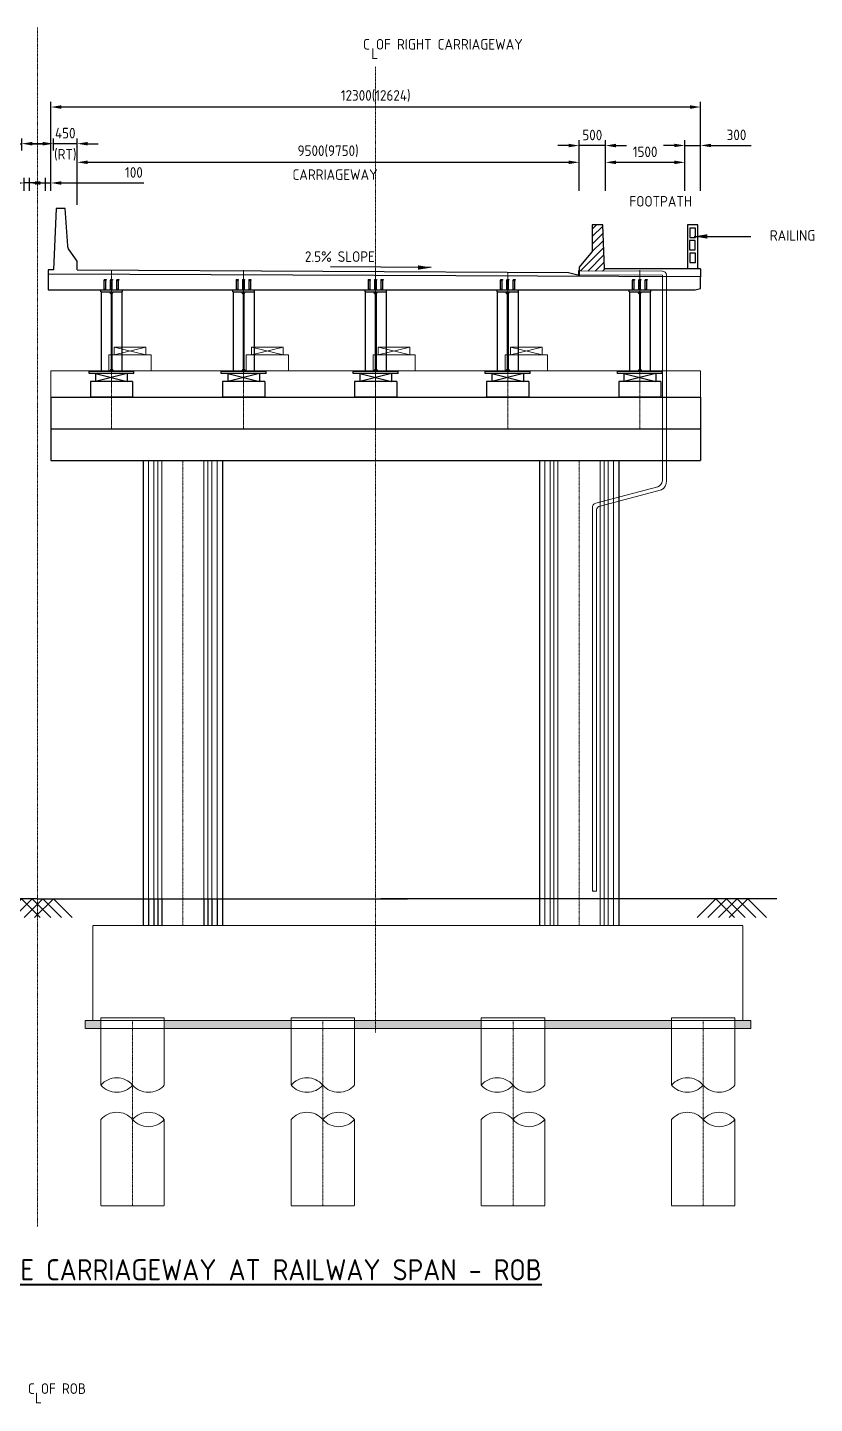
# Model space of a CAD drawing. Header units: millimetres. Extents: x 207528 to 778454, y -364692 to 101323.
# Drawn here: x 529835 to 544729, y -234211 to -208159 of the extents above; entities that cross this region are included whole.
import ezdxf

# ---------------------------------------------------------------- set-up
doc = ezdxf.new("R2010")
doc.units = ezdxf.units.MM
doc.linetypes.add('CENTER', pattern=[2, 1.25, -0.25, 0.25, -0.25])
doc.linetypes.add('HIDDEN', pattern=[0.375, 0.25, -0.125])
for name, color, linetype, lineweight in [('centreline', 1, 'CENTER', 0), ('DWG', 7, 'Continuous', 30), ('Structure', 7, 'Continuous', 30), ('Structure int.', 255, 'Continuous', 0), ('Text large', 7, 'Continuous', 40), ('Text small', 1, 'Continuous', 20)]:
    doc.layers.add(name, color=color, linetype=linetype, lineweight=lineweight)
doc.layers.add('Dimension', color=253, linetype='Continuous')
doc.layers.add('Structure Main', color=3, linetype='Continuous')
doc.styles.add('isocp 100', font='isocp.shx', dxfattribs={"height": 200})
doc.styles.add('ROMANS', font='romans')
doc.dimstyles.new('NH30A_100', dxfattribs={"dimscale": 100, "dimtxt": 2, "dimasz": 2, "dimexe": 1, "dimexo": 1, "dimgap": 1, "dimtad": 1, "dimdec": 0, "dimdsep": 46, "dimtxsty": 'isocp 100', "dimcen": 0.5, "dimclrd": 47, "dimclre": 47, "dimclrt": 1, "dimadec": 0, "dimazin": 0, "dimtfac": 1, "dimtdec": 0, "dimtmove": 0, "dimatfit": 3, "dimfxl": 1, "dimtolj": 1, "dimtzin": 0, "dimarcsym": 0})
doc.dimstyles.new('PS', dxfattribs={"dimscale": 0, "dimtxt": 2, "dimasz": 2, "dimexe": 1, "dimexo": 1, "dimgap": 1, "dimtad": 1, "dimdec": 0, "dimzin": 0, "dimdsep": 46, "dimtxsty": 'ROMANS', "dimcen": 1, "dimdle": 1, "dimclrd": 1, "dimclre": 1, "dimclrt": 7, "dimadec": 0, "dimazin": 0, "dimtfac": 1, "dimtdec": 0, "dimtmove": 2, "dimatfit": 3, "dimfxl": 200, "dimtvp": 250, "dimtolj": 1, "dimtzin": 0, "dimarcsym": 0})

# ---------------------------------------------------------------- blocks, each defined once
blk = doc.blocks.new('stud')
at = {"layer": 'Structure Main'}
h = blk.add_hatch(color=250, dxfattribs=at)
h.dxf.hatch_style = 1
h.paths.add_polyline_path([(321, 341), (317, 334), (355, 334), (352, 341)])
h = blk.add_hatch(color=250, dxfattribs=at)
h.dxf.hatch_style = 1
h.paths.add_polyline_path([(321, 341), (317, 334), (355, 334), (352, 341)])
at = {"layer": 'Structure Main', "color": 250}
for p, q in [((355, 534), (317, 534)), ((317, 534), (317, 522)), ((355, 534), (317, 534)), ((317, 534), (317, 522)), ((355, 522), (317, 522)), ((355, 522), (317, 522)), ((321, 341), (321, 522)), ((321, 341), (321, 522)), ((352, 341), (352, 522)), ((352, 341), (352, 522)), ((355, 534), (355, 522)), ((355, 534), (355, 522)), ((321, 341), (317, 334)), ((321, 341), (317, 334)), ((317, 334), (355, 334)), ((317, 334), (355, 334)), ((321, 341), (352, 341)), ((321, 341), (352, 341)), ((352, 341), (355, 334)), ((352, 341), (355, 334))]:
    blk.add_line(p, q, dxfattribs=at)
blk = doc.blocks.new('*D619')
at = {"layer": 'Defpoints', "color": 0, "transparency": 16777216}
for p in [(542274, -210392), (542274, -211354), (542574, -211354)]:
    blk.add_point(p, dxfattribs=at)
at = {"layer": 'Text small', "color": 47, "lineweight": -2, "transparency": 16777216}
for p, q in [((542074, -210392), (541874, -210392)), ((542274, -211254), (542274, -210292)), ((542274, -210392), (542574, -210392)), ((542574, -211254), (542574, -210292)), ((542774, -210392), (543534, -210392))]:
    blk.add_line(p, q, dxfattribs=at)
at = {"layer": 'Text small', "color": 47, "transparency": 16777216}
for points in [[(542074, -210359), (542074, -210425), (542274, -210392)], [(542774, -210359), (542774, -210425), (542574, -210392)]]:
    blk.add_solid(points, dxfattribs=at)
at = {"layer": 'Text small', "color": 1, "transparency": 16777216, "insert": (543254, -210192), "char_height": 200, "attachment_point": 5, "style": 'isocp 100'}
blk.add_mtext('\\A1;300', dxfattribs=at)
blk = doc.blocks.new('*D529')
at = {"layer": 'Defpoints', "color": 0, "transparency": 16777216}
for p in [(530274, -209664), (530274, -211354), (542574, -211354)]:
    blk.add_point(p, dxfattribs=at)
at = {"layer": 'Text small', "color": 47, "lineweight": -2, "transparency": 16777216}
for p, q in [((530274, -211254), (530274, -209564)), ((542374, -209664), (530474, -209664)), ((542574, -211254), (542574, -209564))]:
    blk.add_line(p, q, dxfattribs=at)
at = {"layer": 'Text small', "color": 47, "transparency": 16777216}
for points in [[(530474, -209631), (530474, -209698), (530274, -209664)], [(542374, -209631), (542374, -209698), (542574, -209664)]]:
    blk.add_solid(points, dxfattribs=at)
at = {"layer": 'Text small', "color": 1, "transparency": 16777216, "insert": (536424, -209454), "char_height": 200, "attachment_point": 5, "style": 'isocp 100'}
blk.add_mtext('\\A1;12300(12624)', dxfattribs=at)
blk = doc.blocks.new('*D531')
at = {"layer": 'Defpoints', "color": 0, "transparency": 16777216}
for p in [(540274, -210711), (530774, -211354, -183662), (540274, -211354, -183662)]:
    blk.add_point(p, dxfattribs=at)
at = {"layer": 'Text small', "color": 47, "lineweight": -2, "transparency": 16777216}
for p, q in [((530774, -211254), (530774, -210611)), ((530974, -210711), (540074, -210711)), ((540274, -211254), (540274, -210611))]:
    blk.add_line(p, q, dxfattribs=at)
at = {"layer": 'Text small', "color": 47, "transparency": 16777216}
for points in [[(530974, -210677), (530974, -210744), (530774, -210711)], [(540074, -210677), (540074, -210744), (540274, -210711)]]:
    blk.add_solid(points, dxfattribs=at)
at = {"layer": 'Text small', "color": 1, "transparency": 16777216, "insert": (535524, -210501), "char_height": 200, "attachment_point": 5, "style": 'isocp 100'}
blk.add_mtext('\\A1;9500(9750)', dxfattribs=at)
blk = doc.blocks.new('*D620')
at = {"layer": 'Defpoints', "color": 0, "transparency": 16777216}
for p in [(540274, -210394), (540274, -211354), (540774, -211354)]:
    blk.add_point(p, dxfattribs=at)
at = {"layer": 'Text small', "color": 47, "lineweight": -2, "transparency": 16777216}
for p, q in [((540074, -210394), (539874, -210394)), ((540274, -211254), (540274, -210294)), ((540774, -210394), (540274, -210394)), ((540774, -211254), (540774, -210294)), ((540974, -210394), (541174, -210394))]:
    blk.add_line(p, q, dxfattribs=at)
at = {"layer": 'Text small', "color": 47, "transparency": 16777216}
for points in [[(540074, -210360), (540074, -210427), (540274, -210394)], [(540974, -210360), (540974, -210427), (540774, -210394)]]:
    blk.add_solid(points, dxfattribs=at)
at = {"layer": 'Text small', "color": 1, "transparency": 16777216, "insert": (540524, -210194), "char_height": 200, "attachment_point": 5, "style": 'isocp 100'}
blk.add_mtext('\\A1;500', dxfattribs=at)
blk = doc.blocks.new('*D532')
at = {"layer": 'Defpoints', "color": 0, "transparency": 16777216}
for p in [(540774, -210712), (540774, -211354, 0), (542274, -211354, 0)]:
    blk.add_point(p, dxfattribs=at)
at = {"layer": 'Text small', "color": 47, "lineweight": -2, "transparency": 16777216}
for p, q in [((540774, -211254), (540774, -210612)), ((542074, -210712), (540974, -210712)), ((542274, -211254), (542274, -210612))]:
    blk.add_line(p, q, dxfattribs=at)
at = {"layer": 'Text small', "color": 47, "transparency": 16777216}
for points in [[(540974, -210678), (540974, -210745), (540774, -210712)], [(542074, -210678), (542074, -210745), (542274, -210712)]]:
    blk.add_solid(points, dxfattribs=at)
at = {"layer": 'Text small', "color": 1, "transparency": 16777216, "insert": (541524, -210512), "char_height": 200, "attachment_point": 5, "style": 'isocp 100'}
blk.add_mtext('\\A1;1500', dxfattribs=at)
blk = doc.blocks.new('*D785')
at = {"layer": 'Defpoints', "color": 0, "transparency": 16777216}
for p in [(529724, -210358), (529724, -210586), (529274, -211616)]:
    blk.add_point(p, dxfattribs=at)
at = {"layer": 'Text small', "color": 47, "lineweight": -2, "transparency": 16777216}
for p, q in [((529074, -210358), (528874, -210358)), ((529274, -211516), (529274, -210258)), ((529274, -210358), (529724, -210358)), ((529724, -210486), (529724, -210258)), ((529924, -210358), (530124, -210358))]:
    blk.add_line(p, q, dxfattribs=at)
at = {"layer": 'Text small', "color": 47, "transparency": 16777216}
for points in [[(529074, -210325), (529074, -210392), (529274, -210358)], [(529924, -210325), (529924, -210392), (529724, -210358)]]:
    blk.add_solid(points, dxfattribs=at)
at = {"layer": 'Text small', "color": 1, "transparency": 16777216, "char_height": 200, "attachment_point": 5, "style": 'isocp 100'}
for s, insert in [('\\A1;450', (529499, -210158)), ('\\A1;(RT)', (529499, -210568))]:
    blk.add_mtext(s, dxfattribs=dict(at, insert=insert))
blk = doc.blocks.new('*D804')
at = {"layer": 'Defpoints', "color": 0, "transparency": 16777216}
for p in [(530324, -210358), (530324, -210586), (530774, -211616)]:
    blk.add_point(p, dxfattribs=at)
at = {"layer": 'Text small', "color": 47, "lineweight": -2, "transparency": 16777216}
for p, q in [((530124, -210358), (529924, -210358)), ((530324, -210486), (530324, -210258)), ((530774, -210358), (530324, -210358)), ((530774, -211516), (530774, -210258)), ((530974, -210358), (531174, -210358))]:
    blk.add_line(p, q, dxfattribs=at)
at = {"layer": 'Text small', "color": 47, "transparency": 16777216}
for points in [[(530124, -210325), (530124, -210392), (530324, -210358)], [(530974, -210325), (530974, -210392), (530774, -210358)]]:
    blk.add_solid(points, dxfattribs=at)
at = {"layer": 'Text small', "color": 1, "transparency": 16777216, "char_height": 200, "attachment_point": 5, "style": 'isocp 100'}
for s, insert in [('\\A1;450', (530549, -210158)), ('\\A1;(RT)', (530549, -210568))]:
    blk.add_mtext(s, dxfattribs=dict(at, insert=insert))
blk = doc.blocks.new('*D805')
at = {"layer": 'Defpoints', "color": 0, "transparency": 16777216}
for p in [(529774, -211102), (529774, -211354), (529874, -211354)]:
    blk.add_point(p, dxfattribs=at)
at = {"layer": 'Text small', "color": 47, "lineweight": -2, "transparency": 16777216}
for p, q in [((529774, -211254), (529774, -211002)), ((529874, -211254), (529874, -211002)), ((529574, -211102), (528424, -211102)), ((529874, -211102), (529774, -211102)), ((530074, -211102), (530274, -211102))]:
    blk.add_line(p, q, dxfattribs=at)
at = {"layer": 'Text small', "color": 47, "transparency": 16777216}
for points in [[(529574, -211069), (529574, -211136), (529774, -211102)], [(530074, -211069), (530074, -211136), (529874, -211102)]]:
    blk.add_solid(points, dxfattribs=at)
at = {"layer": 'Text small', "color": 1, "transparency": 16777216, "insert": (528899, -210902), "char_height": 200, "attachment_point": 5, "style": 'isocp 100'}
blk.add_mtext('\\A1;     100', dxfattribs=at)
blk = doc.blocks.new('*D806')
at = {"layer": 'Defpoints', "color": 0, "transparency": 16777216}
for p in [(530174, -211102), (530174, -211354), (530274, -211354)]:
    blk.add_point(p, dxfattribs=at)
at = {"layer": 'Text small', "color": 47, "lineweight": -2, "transparency": 16777216}
for p, q in [((530174, -211254), (530174, -211002)), ((530274, -211254), (530274, -211002)), ((529974, -211102), (529774, -211102)), ((530174, -211102), (530274, -211102)), ((530474, -211102), (532038, -211102))]:
    blk.add_line(p, q, dxfattribs=at)
at = {"layer": 'Text small', "color": 47, "transparency": 16777216}
for points in [[(529974, -211069), (529974, -211136), (530174, -211102)], [(530474, -211069), (530474, -211136), (530274, -211102)]]:
    blk.add_solid(points, dxfattribs=at)
at = {"layer": 'Text small', "color": 1, "transparency": 16777216, "insert": (531563, -210902), "char_height": 200, "attachment_point": 5, "style": 'isocp 100'}
blk.add_mtext('\\A1;     100', dxfattribs=at)

msp = doc.modelspace()

# ---------------------------------------------------------------- hatches: boundary and pattern name
at = {"layer": 'Dimension', "lineweight": 0, "true_color": 0x000000}
h = msp.add_hatch(dxfattribs=at)
h.set_pattern_fill('AR-CONC', color=18, scale=20)
h.set_pattern_definition([(50, (1015667.13, -290942.33), (143.452037, -12.550427), [15, -165]), (355, (1015667.13, -290942.33), (-27.750267, 150.438427), [12, -132]), (100.451444, (1015679.08, -290943.38), (115.70177, 137.888), [12.74804, -140.228422]), (46.1842, (1015667.13, -290902.33), (213.448266, -33.103856), [22.5, -247.5]), (96.635635, (1015684.91, -290905.1), (186.93239, 194.82372), [19.12207, -210.34275]), (351.184164, (1015667.13, -290902.33), (186.93239, 194.82372), [18, -198]), (21, (1015687.13, -290912.33), (119.38141, -80.523778), [15, -165]), (326, (1015687.13, -290912.33), (48.663066, 145.03001), [12, -132]), (71.451445, (1015697.07, -290919.04), (168.044475, 64.50623), [12.74804, -140.228422]), (37.5, (1015667.126, -290942.33), (2.431971, 66.578771), [0, -130.4, 0, -134, 0, -132.5]), (7.5, (1015667.126, -290942.33), (52.613907, 78.882342), [0, -76.4, 0, -127.4, 0, -50.5]), (327.5, (1015622.526, -290942.33), (106.764487, -4.5109743), [0, -50, 0, -156, 0, -207]), (317.5, (1015602.53, -290942.33), (116.637234, 20.020996), [0, -65, 0, -103.6, 0, -147])])
h.paths.add_polyline_path([(543223.7, -226958.7), (543373.7, -226958.7), (543523.7, -226958.7), (543523.7, -227108.7), (543223.7, -227108.7)])
h.paths.add_polyline_path([(539623.7, -226958.7), (542023.7, -226958.7), (542023.7, -227108.7), (539623.7, -227108.7)])
h.paths.add_polyline_path([(532423.7, -226958.7), (534823.7, -226958.7), (534823.7, -227108.7), (532423.7, -227108.7)])
h.paths.add_polyline_path([(536023.7, -226958.7), (538423.7, -226958.7), (538423.7, -227108.7), (536023.7, -227108.7)])
h.paths.add_polyline_path([(530923.7, -226958.7), (531073.7, -226958.7), (531223.7, -226958.7), (531223.7, -227108.7), (530923.7, -227108.7)])
at = {"layer": 'Structure', "true_color": 0x000000}
h = msp.add_hatch(dxfattribs=at)
h.set_pattern_fill('ANSI31', color=18, scale=800)
h.set_pattern_definition([(45, (1016617.18, -292942.33), (-70.710678, 70.710678), [])])
h.paths.add_polyline_path([(540523.7, -211897.7), (540723.7, -211897.7), (540754.5, -212727.7), (540773.7, -212727.7), (540773.7, -212819.8, 0.3055173), (540705, -212771.8), (540278.7, -212767.9), (540278.7, -212757.9), (540273.7, -212697.7), (540523.7, -212397.7)])

# ---------------------------------------------------------------- linework, layer by layer
at = {"layer": 'centreline', "color": 8, "lineweight": 0, "ltscale": 0.1}
for p, q in [((530023.7, -208158.7), (530023.7, -230860.4)), ((536423.7, -208903.5), (536423.7, -227187.4)), ((532773.7, -216358.7), (532773.7, -225158.7)), ((540273.7, -216358.7), (540273.7, -225158.7)), ((531823.7, -226958.7, 3.8), (531823.7, -230466.9, 3.8)), ((535423.7, -226958.7, 3.8), (535423.7, -230466.9, 3.8)), ((539023.7, -226958.7, 3.8), (539023.7, -230466.9, 3.8)), ((542623.7, -226958.7, 3.8), (542623.7, -230466.9, 3.8))]:
    msp.add_line(p, q, dxfattribs=at)
at = {"layer": 'centreline', "color": 18, "ltscale": 10, "true_color": 0x000000}
for p, q in [((531423.7, -212751.5), (531423.7, -215758.7)), ((533923.7, -212751.5), (533923.7, -215758.7)), ((536423.7, -212751.5), (536423.7, -215758.7)), ((538923.5, -212792.1), (538923.7, -215758.7)), ((541423.7, -212751.5), (541423.7, -215758.7))]:
    msp.add_line(p, q, dxfattribs=at)
at = {"layer": 'DWG', "color": 18, "lineweight": -2, "true_color": 0x000000}
for p, q in [((531023.7, -214858.7), (531023.7, -215158.7)), ((531823.7, -214858.7), (531023.7, -214858.7)), ((531123.7, -214708.7), (531123.7, -214858.7)), ((531723.7, -214708.7), (531123.7, -214858.7)), ((531123.7, -214708.7), (531723.7, -214858.7)), ((531723.7, -214708.7), (531723.7, -214858.7)), ((531823.7, -214858.7), (531823.7, -215158.7)), ((533523.7, -214858.7), (533523.7, -215158.7)), ((534323.7, -214858.7), (533523.7, -214858.7)), ((533623.7, -214708.7), (533623.7, -214858.7)), ((534223.7, -214708.7), (533623.7, -214858.7)), ((533623.7, -214708.7), (534223.7, -214858.7)), ((534223.7, -214708.7), (534223.7, -214858.7)), ((534323.7, -214858.7), (534323.7, -215158.7)), ((536023.7, -214858.7), (536023.7, -215158.7)), ((536823.7, -214858.7), (536023.7, -214858.7)), ((536123.7, -214708.7), (536123.7, -214858.7)), ((536723.7, -214708.7), (536123.7, -214858.7)), ((536123.7, -214708.7), (536723.7, -214858.7)), ((536723.7, -214708.7), (536723.7, -214858.7)), ((536823.7, -214858.7), (536823.7, -215158.7)), ((538523.7, -214858.7), (538523.7, -215158.7)), ((539323.7, -214858.7), (538523.7, -214858.7)), ((538623.7, -214708.7), (538623.7, -214858.7)), ((539223.7, -214708.7), (538623.7, -214858.7)), ((538623.7, -214708.7), (539223.7, -214858.7)), ((539223.7, -214708.7), (539223.7, -214858.7)), ((539323.7, -214858.7), (539323.7, -215158.7)), ((541023.7, -214858.7), (541023.7, -215158.7)), ((541823.7, -214858.7), (541023.7, -214858.7)), ((541123.7, -214708.7), (541123.7, -214858.7)), ((541723.7, -214708.7), (541123.7, -214858.7)), ((541123.7, -214708.7), (541723.7, -214858.7)), ((541723.7, -214708.7), (541723.7, -214858.7)), ((541823.7, -214858.7), (541823.7, -215158.7))]:
    msp.add_line(p, q, dxfattribs=at)
at = {"layer": 'Structure'}
msp.add_lwpolyline([(530773.7, -212747.7), (530773.7, -212582.7), (530622.7, -212367, -0.1368849), (530595.9, -212291), (530548.7, -211582.7), (530373.7, -211582.7), (530323.7, -212747.7), (530223.7, -212747.7)], format="xyb", dxfattribs=at)
at = {"layer": 'Structure int.', "color": 18, "true_color": 0x000000}
for points in [[(529369.8, -225012.3), (529723.4, -224658.7), (530076.9, -225012.3)], [(529569.8, -225012.3), (529923.4, -224658.7), (530276.9, -225012.3)], [(529769.8, -225012.3), (530123.4, -224658.7), (530476.9, -225012.3)], [(529969.8, -225012.3), (530323.4, -224658.7), (530676.9, -225012.3)], [(542511.6, -225012.3), (542865.1, -224658.7), (543218.7, -225012.3)], [(542711.6, -225012.3), (543065.1, -224658.7), (543418.7, -225012.3)], [(542911.6, -225012.3), (543265.1, -224658.7), (543618.7, -225012.3)], [(543111.6, -225012.3), (543465.1, -224658.7), (543818.7, -225012.3)]]:
    msp.add_lwpolyline(points, dxfattribs=at)
at = {"layer": 'Structure int.', "color": 18, "lineweight": 0, "true_color": 0x000000, "elevation": 3.8}
for points in [[(531823.7, -228182.1, -0.4570735), (531223.7, -228182.1, -0.4570735), (531823.7, -228182.1, 0.4570735), (532423.7, -228182.1)], [(535423.7, -228182.1, -0.4570735), (534823.7, -228182.1, -0.4570735), (535423.7, -228182.1, 0.4570735), (536023.7, -228182.1)], [(539023.7, -228182.1, -0.4570735), (538423.7, -228182.1, -0.4570735), (539023.7, -228182.1, 0.4570735), (539623.7, -228182.1)], [(542623.7, -228182.1, -0.4570735), (542023.7, -228182.1, -0.4570735), (542623.7, -228182.1, 0.4570735), (543223.7, -228182.1)], [(531823.7, -228834.2, -0.4570735), (532423.7, -228834.2, -0.4570735), (531823.7, -228834.2, 0.4570735), (531223.7, -228834.2)], [(535423.7, -228834.2, -0.4570735), (536023.7, -228834.2, -0.4570735), (535423.7, -228834.2, 0.4570735), (534823.7, -228834.2)], [(539023.7, -228834.2, -0.4570735), (539623.7, -228834.2, -0.4570735), (539023.7, -228834.2, 0.4570735), (538423.7, -228834.2)], [(542623.7, -228834.2, -0.4570735), (543223.7, -228834.2, -0.4570735), (542623.7, -228834.2, 0.4570735), (542023.7, -228834.2)]]:
    msp.add_lwpolyline(points, format="xyb", dxfattribs=at)
at = {"layer": 'Structure Main', "color": 18, "true_color": 0x000000}
for p, q in [((542523.7, -211897.7), (542323.7, -211897.7)), ((542323.7, -211897.7), (542323.7, -212727.7)), ((542523.7, -212727.7), (542523.7, -211897.7)), ((530223.7, -212747.7), (530223.7, -213127.7)), ((542573.7, -212877.7), (530223.7, -212827.5)), ((530773.7, -212747.7), (540073.6, -212797.7)), ((540073.6, -212797.7), (540273.7, -212849.8)), ((540268.7, -212842.9), (540268.7, -212757.9)), ((540268.7, -212757.9), (540273.7, -212757.9)), ((540268.7, -212767.9), (540273.7, -212767.9)), ((540268.7, -212777.9), (540273.7, -212777.9)), ((540268.7, -212787.9), (540273.7, -212787.9)), ((540268.7, -212797.9), (540273.7, -212797.9)), ((540268.7, -212807.9), (540273.7, -212807.9)), ((540268.7, -212817.9), (540273.7, -212817.9)), ((540268.7, -212827.9), (540273.7, -212827.9)), ((540273.7, -212842.9), (540268.7, -212842.9)), ((540273.7, -212842.9), (540273.7, -212757.9)), ((540773.7, -212727.7), (540754.5, -212727.7)), ((542554.5, -212727.7), (540773.7, -212727.7)), ((542573.7, -212727.7), (542523.7, -212727.7)), ((542573.7, -212727.7), (542554.5, -212727.7)), ((542573.7, -212727.7), (542573.7, -212877.7)), ((542473.7, -213127.7), (542573.7, -213102.7)), ((542573.7, -213102.7), (542573.7, -212877.7)), ((530223.7, -213127.7), (530273.7, -213127.7)), ((530273.7, -213127.7), (542473.7, -213127.7)), ((531223.7, -213127.7), (531623.7, -213127.7)), ((531223.7, -213163.7), (531223.7, -213127.7)), ((531223.7, -213163.7), (531623.7, -213163.7)), ((531225.7, -213163.7), (531225.7, -214663.7)), ((531415.7, -213201.5), (531384.3, -213163.7)), ((531415.7, -213163.7), (531415.7, -214663.7)), ((531431.7, -213163.7), (531431.7, -214663.7)), ((531431.7, -213201.5), (531463.2, -213163.7)), ((531621.7, -213163.7), (531621.7, -214663.7)), ((531623.7, -213127.7), (531623.7, -213163.7)), ((533723.7, -213127.7), (534123.7, -213127.7)), ((533723.7, -213163.7), (533723.7, -213127.7)), ((533723.7, -213163.7), (534123.7, -213163.7)), ((533725.7, -213163.7), (533725.7, -214663.7)), ((533915.7, -213201.5), (533884.3, -213163.7)), ((533915.7, -213163.7), (533915.7, -214663.7)), ((533931.7, -213163.7), (533931.7, -214663.7)), ((533931.7, -213201.5), (533963.2, -213163.7)), ((534121.7, -213163.7), (534121.7, -214663.7)), ((534123.7, -213127.7), (534123.7, -213163.7)), ((536223.7, -213127.7), (536623.7, -213127.7)), ((536223.7, -213163.7), (536223.7, -213127.7)), ((536223.7, -213163.7), (536623.7, -213163.7)), ((536225.7, -213163.7), (536225.7, -214663.7)), ((536415.7, -213201.5), (536384.3, -213163.7)), ((536415.7, -213163.7), (536415.7, -214663.7)), ((536431.7, -213163.7), (536431.7, -214663.7)), ((536431.7, -213201.5), (536463.2, -213163.7)), ((536621.7, -213163.7), (536621.7, -214663.7)), ((536623.7, -213127.7), (536623.7, -213163.7)), ((538723.7, -213127.7), (539123.7, -213127.7)), ((538723.7, -213163.7), (538723.7, -213127.7)), ((538723.7, -213163.7), (539123.7, -213163.7)), ((538725.7, -213163.7), (538725.7, -214663.7)), ((538915.7, -213201.5), (538884.3, -213163.7)), ((538915.7, -213163.7), (538915.7, -214663.7)), ((538931.7, -213163.7), (538931.7, -214663.7)), ((538931.7, -213201.5), (538963.2, -213163.7)), ((539121.7, -213163.7), (539121.7, -214663.7)), ((539123.7, -213127.7), (539123.7, -213163.7)), ((541223.7, -213127.7), (541623.7, -213127.7)), ((541223.7, -213163.7), (541223.7, -213127.7)), ((541223.7, -213163.7), (541623.7, -213163.7)), ((541225.7, -213163.7), (541225.7, -214663.7)), ((541415.7, -213201.5), (541384.3, -213163.7)), ((541415.7, -213163.7), (541415.7, -214663.7)), ((541431.7, -213163.7), (541431.7, -214663.7)), ((541431.7, -213201.5), (541463.2, -213163.7)), ((541621.7, -213163.7), (541621.7, -214663.7)), ((541623.7, -213127.7), (541623.7, -213163.7)), ((530998.7, -214708.7), (530998.7, -214663.7)), ((530998.7, -214663.7), (531848.7, -214663.7)), ((531415.7, -214626), (531384.3, -214663.7)), ((531431.7, -214626), (531463.2, -214663.7)), ((531848.7, -214708.7), (531848.7, -214663.7)), ((533498.7, -214708.7), (533498.7, -214663.7)), ((533498.7, -214663.7), (534348.7, -214663.7)), ((533915.7, -214626), (533884.3, -214663.7)), ((533931.7, -214626), (533963.2, -214663.7)), ((534348.7, -214708.7), (534348.7, -214663.7)), ((535998.7, -214708.7), (535998.7, -214663.7)), ((535998.7, -214663.7), (536848.7, -214663.7)), ((536415.7, -214626), (536384.3, -214663.7)), ((536431.7, -214626), (536463.2, -214663.7)), ((536848.7, -214708.7), (536848.7, -214663.7)), ((538498.7, -214708.7), (538498.7, -214663.7)), ((538498.7, -214663.7), (539348.7, -214663.7)), ((538915.7, -214626), (538884.3, -214663.7)), ((538931.7, -214626), (538963.2, -214663.7)), ((539348.7, -214708.7), (539348.7, -214663.7)), ((540998.7, -214708.7), (540998.7, -214663.7)), ((540998.7, -214663.7), (541848.7, -214663.7)), ((541415.7, -214626), (541384.3, -214663.7)), ((541431.7, -214626), (541463.2, -214663.7)), ((541848.7, -214708.7), (541848.7, -214663.7)), ((531848.7, -214708.7), (530998.7, -214708.7)), ((534348.7, -214708.7), (533498.7, -214708.7)), ((536848.7, -214708.7), (535998.7, -214708.7)), ((539348.7, -214708.7), (538498.7, -214708.7)), ((541848.7, -214708.7), (540998.7, -214708.7)), ((530273.7, -215158.7), (542573.7, -215158.7)), ((530273.7, -215158.7), (530273.7, -216358.7)), ((531823.7, -215158.7), (531023.7, -215158.7)), ((534323.7, -215158.7), (533523.7, -215158.7)), ((536823.7, -215158.7), (536023.7, -215158.7)), ((539323.7, -215158.7), (538523.7, -215158.7)), ((541823.7, -215158.7), (541023.7, -215158.7)), ((542573.7, -215158.7), (542573.7, -216358.7)), ((530273.7, -215758.7), (542573.7, -215758.7)), ((530273.7, -216358.7), (542573.7, -216358.7)), ((532023.7, -216358.8), (532023.7, -224658.7)), ((533523.7, -216358.8), (533523.7, -224658.7)), ((539523.7, -216358.8), (539523.7, -224658.7)), ((541023.7, -216358.8), (541023.7, -224658.7)), ((530023.7, -224658.7), (523023.7, -224658.7)), ((530023.7, -224658.7), (523923.7, -224658.7, -3.8)), ((530023.7, -224658.7), (536123.8, -224658.7, -3.8)), ((530023.7, -224658.7), (537023.7, -224658.7)), ((532023.7, -224658.7), (532023.7, -225158.7, 3.8)), ((533523.7, -224658.7), (533523.7, -225158.7, 3.8)), ((544018.6, -224658.7), (536523.7, -224658.7)), ((539523.7, -224658.7), (539523.7, -225158.7, 3.8)), ((541023.7, -224658.7), (541023.7, -225158.7, 3.8))]:
    msp.add_line(p, q, dxfattribs=at)
at = {"layer": 'Structure Main', "color": 8, "lineweight": 0}
for p, q in [((531473.7, -214208.7), (531473.7, -214358.7)), ((532073.7, -214208.7), (531473.7, -214358.7)), ((531473.7, -214208.7), (532073.7, -214358.7)), ((532073.7, -214208.7), (531473.7, -214208.7)), ((532073.7, -214208.7), (532073.7, -214358.7)), ((534073.7, -214208.7), (534073.7, -214358.7)), ((534673.7, -214208.7), (534073.7, -214358.7)), ((534073.7, -214208.7), (534673.7, -214358.7)), ((534673.7, -214208.7), (534073.7, -214208.7)), ((534673.7, -214208.7), (534673.7, -214358.7)), ((536473.7, -214208.7), (536473.7, -214358.7)), ((537073.7, -214208.7), (536473.7, -214358.7)), ((536473.7, -214208.7), (537073.7, -214358.7)), ((537073.7, -214208.7), (536473.7, -214208.7)), ((537073.7, -214208.7), (537073.7, -214358.7)), ((538973.7, -214208.7), (538973.7, -214358.7)), ((539573.7, -214208.7), (538973.7, -214358.7)), ((538973.7, -214208.7), (539573.7, -214358.7)), ((539573.7, -214208.7), (538973.7, -214208.7)), ((539573.7, -214208.7), (539573.7, -214358.7)), ((532123.7, -216358.8), (532123.7, -224658.7)), ((532223.7, -216358.8), (532223.7, -224658.7)), ((532298.7, -216358.8), (532298.7, -224658.7)), ((532373.7, -216358.8), (532373.7, -224658.7)), ((533173.7, -216358.8), (533173.7, -224658.7)), ((533248.7, -216358.8), (533248.7, -224658.7)), ((533323.7, -216358.8), (533323.7, -224658.7)), ((533423.7, -216358.8), (533423.7, -224658.7)), ((539623.7, -216358.8), (539623.7, -224658.7)), ((539723.7, -216358.8), (539723.7, -224658.7)), ((539798.7, -216358.8), (539798.7, -224658.7)), ((539873.7, -216358.8), (539873.7, -224658.7)), ((540673.7, -216358.8), (540673.7, -224658.7)), ((540748.7, -216358.8), (540748.7, -224658.7)), ((540823.7, -216358.8), (540823.7, -224658.7)), ((540923.7, -216358.8), (540923.7, -224658.7))]:
    msp.add_line(p, q, dxfattribs=at)
at = {"layer": 'Structure Main', "color": 18, "lineweight": 0, "true_color": 0x000000}
for p, q in [((530273.7, -215158.7), (530273.7, -214668.7)), ((530283.7, -214658.7), (542563.7, -214658.7)), ((542573.7, -215158.7), (542573.7, -214668.7)), ((532423.7, -226908.7, 3.8), (531223.7, -226908.7, 3.8)), ((536023.7, -226908.7, 3.8), (534823.7, -226908.7, 3.8)), ((539623.7, -226908.7, 3.8), (538423.7, -226908.7, 3.8)), ((543223.7, -226908.7, 3.8), (542023.7, -226908.7, 3.8)), ((530923.7, -227108.7, 3.8), (530923.7, -226958.7, 3.8)), ((530923.7, -226958.7, 3.8), (531073.7, -226958.7, 3.8)), ((543523.7, -226958.7, 3.8), (543373.7, -226958.7, 3.8)), ((543523.7, -227108.7, 3.8), (543523.7, -226958.7, 3.8))]:
    msp.add_line(p, q, dxfattribs=at)
at = {"layer": 'Structure Main', "color": 7, "lineweight": 0}
for p, q in [((541761.6, -216853.9, 0.2), (540565.4, -217174.2, 0.3)), ((541835.9, -216911.6, 0.2), (540644.8, -217230.5, 0.3)), ((540530.6, -217225.5, 0.3), (540530.6, -224508.7, 0)), ((540605.6, -217284.8, 0.3), (540605.6, -224508.7, 0))]:
    msp.add_line(p, q, dxfattribs=at)
at = {"layer": 'Structure Main', "color": 9}
for p, q in [((532123.7, -224658.7), (532123.7, -225158.7, 3.8)), ((532223.7, -224658.7), (532223.7, -225158.7, 3.8)), ((532298.7, -224658.7), (532298.7, -225158.7, 3.8)), ((532373.7, -224658.7), (532373.7, -225158.7, 3.8)), ((533173.7, -224658.7), (533173.7, -225158.7, 3.8)), ((533248.7, -224658.7), (533248.7, -225158.7, 3.8)), ((533323.7, -224658.7), (533323.7, -225158.7, 3.8)), ((533423.7, -224658.7), (533423.7, -225158.7, 3.8))]:
    msp.add_line(p, q, dxfattribs=at)
at = {"layer": 'Structure Main', "color": 9, "linetype": 'HIDDEN', "lineweight": 0, "ltscale": 2}
for p, q in [((539623.7, -224658.7), (539623.7, -225158.7, 3.8)), ((539723.7, -224658.7), (539723.7, -225158.7, 3.8)), ((539798.7, -224658.7), (539798.7, -225158.7, 3.8)), ((539873.7, -224658.7), (539873.7, -225158.7, 3.8)), ((540673.7, -224658.7), (540673.7, -225158.7, 3.8)), ((540748.7, -224658.7), (540748.7, -225158.7, 3.8)), ((540823.7, -224658.7), (540823.7, -225158.7, 3.8)), ((540923.7, -224658.7), (540923.7, -225158.7, 3.8))]:
    msp.add_line(p, q, dxfattribs=at)
at = {"layer": 'Structure Main', "color": 18, "linetype": 'HIDDEN', "lineweight": 0, "ltscale": 2, "true_color": 0x000000}
for p, q in [((531073.7, -225158.7, 3.8), (543373.7, -225158.7, 3.8)), ((531073.7, -225158.7, 3.8), (531073.7, -226958.7, 3.8)), ((543373.7, -225158.7, 3.8), (543373.7, -226958.7, 3.8)), ((531223.7, -226908.7, 3.8), (531223.7, -228182.1, 3.8)), ((532423.7, -226908.7, 3.8), (532423.7, -228182.1, 3.8)), ((534823.7, -226908.7, 3.8), (534823.7, -228182.1, 3.8)), ((536023.7, -226908.7, 3.8), (536023.7, -228182.1, 3.8)), ((538423.7, -226908.7, 3.8), (538423.7, -228182.1, 3.8)), ((539623.7, -226908.7, 3.8), (539623.7, -228182.1, 3.8)), ((542023.7, -226908.7, 3.8), (542023.7, -228182.1, 3.8)), ((543223.7, -226908.7, 3.8), (543223.7, -228182.1, 3.8)), ((530923.7, -227108.7, 3.8), (543523.7, -227108.7, 3.8)), ((531073.7, -226958.7, 3.8), (543373.7, -226958.7, 3.8)), ((531223.7, -228834.2, 3.8), (531223.7, -230466.9, 3.8)), ((532423.7, -228834.2, 3.8), (532423.7, -230466.9, 3.8)), ((534823.7, -228834.2, 3.8), (534823.7, -230466.9, 3.8)), ((536023.7, -228834.2, 3.8), (536023.7, -230466.9, 3.8)), ((538423.7, -228834.2, 3.8), (538423.7, -230466.9, 3.8)), ((539623.7, -228834.2, 3.8), (539623.7, -230466.9, 3.8)), ((542023.7, -228834.2, 3.8), (542023.7, -230466.9, 3.8)), ((543223.7, -228834.2, 3.8), (543223.7, -230466.9, 3.8)), ((532423.7, -230466.9, 3.8), (531223.7, -230466.9, 3.8)), ((536023.7, -230466.9, 3.8), (534823.7, -230466.9, 3.8)), ((539623.7, -230466.9, 3.8), (538423.7, -230466.9, 3.8)), ((543223.7, -230466.9, 3.8), (542023.7, -230466.9, 3.8))]:
    msp.add_line(p, q, dxfattribs=at)
at = {"layer": 'Structure Main', "color": 18, "true_color": 0x000000}
msp.add_lwpolyline([(540754.5, -212727.7), (540723.7, -211897.7), (540523.7, -211897.7), (540523.7, -212397.7), (540273.7, -212697.7), (540273.7, -212867.7)], dxfattribs=at)
for points, elevation in [([(542475.2, -211955), (542367.7, -211955), (542367.7, -212134.5), (542475.2, -212134.5)], 0.3), ([(542472.8, -212191.7), (542365.4, -212191.7), (542365.4, -212371.2), (542472.8, -212371.2)], 0.6), ([(542475.2, -212428.5), (542367.7, -212428.5), (542367.7, -212607.9), (542475.2, -212607.9)], 1)]:
    msp.add_lwpolyline(points, close=True, dxfattribs=dict(at, elevation=elevation))
at = {"layer": 'Structure Main', "color": 7, "lineweight": 0}
msp.add_lwpolyline([(541926.6, -216763.4), (541926.6, -212846.7, 0.4139371), (541851.6, -212771.7), (540273.7, -212767.9)], format="xyb", dxfattribs=at)
msp.add_lwpolyline([(540273.7, -212842.9), (541851.6, -212846.7), (541851.6, -216743.1)], dxfattribs=at)
at = {"layer": 'Structure Main', "color": 8, "lineweight": 0}
msp.add_lwpolyline([(541926.6, -213296.7), (541926.6, -212846.7, 0.4139371), (541851.6, -212771.7), (540275.3, -212767.9)], format="xyb", dxfattribs=at)
msp.add_lwpolyline([(540275.3, -212842.9), (541851.6, -212846.7), (541851.6, -213296.7)], dxfattribs=at)
for points in [[(532173.7, -214658.7), (532173.7, -214358.7), (531373.7, -214358.7), (531373.7, -214658.7)], [(534773.7, -214658.7), (534773.7, -214358.7), (533973.7, -214358.7), (533973.7, -214658.7)], [(537173.7, -214658.7), (537173.7, -214358.7), (536373.7, -214358.7), (536373.7, -214658.7)], [(539673.7, -214658.7), (539673.7, -214358.7), (538873.7, -214358.7), (538873.7, -214658.7)]]:
    msp.add_lwpolyline(points, close=True, dxfattribs=at)
at = {"layer": 'Structure Main', "color": 7, "lineweight": 0, "elevation": 0}
msp.add_lwpolyline([(540568.1, -224508.7, 0.3170363), (540530.6, -224508.7, 0.3170363), (540568.1, -224508.7, 0.2973994), (540605.6, -224508.7)], format="xyb", dxfattribs=at)
at = {"layer": 'Structure Main', "color": 18, "lineweight": 0, "true_color": 0x000000}
for centre, start, end in [((530283.7, -214668.7, 0), 90, 180), ((542563.7, -214668.7), 0, 90)]:
    msp.add_arc(centre, 10, start, end, dxfattribs=at)
at = {"layer": 'Structure Main', "color": 7, "lineweight": 0}
for centre, radius, start, end in [((541704.7, -216715.7, 0), 149.4, 292.38132, 349.43502), ((541743.5, -216753.3, 0.4), 183.3, 300.26921, 3.17687), ((540615.5, -217245.7, 0.3), 87.3, 125.04401, 166.61837), ((540690.5, -217305, 0.3), 87.3, 121.53206, 166.61837)]:
    msp.add_arc(centre, radius, start, end, dxfattribs=at)

# ---------------------------------------------------------------- block references
at = {"layer": 'Structure Main', "color": 18, "true_color": 0x000000, "xscale": -1}
for p in [(531639.9, -213461.7), (531759.9, -213461.7), (531879.9, -213461.7), (534139.9, -213461.7), (534259.9, -213461.7), (534379.9, -213461.7), (536639.9, -213461.7), (536759.9, -213461.7), (536879.9, -213461.7), (539139.9, -213461.7), (539259.9, -213461.7), (539379.9, -213461.7), (541639.9, -213461.7), (541759.9, -213461.7), (541879.9, -213461.7)]:
    msp.add_blockref('stud', p, dxfattribs=at)

# ---------------------------------------------------------------- texts
at = {"layer": 'Text large', "insert": (529948.4, -231679.8), "char_height": 400, "width": 23582.39, "attachment_point": 5, "style": 'isocp 100'}
msp.add_mtext('{\\LTYPE-O: TYPICAL CROSS SECTION: 4-LANE CARRIAGEWAY AT RAILWAY SPAN - ROB}', dxfattribs=at)
at = {"layer": 'Text small', "style": 'isocp 100'}
for s, p in [('C OF RIGHT CARRIAGEWAY ', (536185.5, -208576.3, 183662.5)), ('L', (536341.8, -208752.5, 183662.5)), ('L', (536341.8, -208757.8, 183662.5)), ('2.5%%% SLOPE', (535084.4, -212596.2)), ('C OF ROB', (529843.5, -234030, 183662.9)), ('L', (529973.8, -234206.2, 183662.9)), ('L', (529973.8, -234211.5, 183662.9))]:
    msp.add_text(s, height=200, dxfattribs=at).set_placement(p)
at = {"layer": 'Text small', "char_height": 200, "attachment_point": 3, "style": 'isocp 100'}
for s, width, insert in [('CARRIAGEWAY', 6259.417, (536461.6, -210843.6)), ('FOOTPATH', 6259.417, (542413.4, -211349.2, 0.3)), ('RAILING', 1511.597, (544746, -211995.2, 183662.3))]:
    msp.add_mtext_dynamic_manual_height_columns(s, width=width, gutter_width=1000, heights=[0], dxfattribs=dict(at, insert=insert))

# ---------------------------------------------------------------- dimensions: what is measured, and where the dimension line sits
at = {"layer": 'Text small'}
dim = msp.add_linear_dim(base=(530273.7, -209664.3), p1=(542573.7, -211354.5), p2=(530273.7, -211354.5), angle=180, text='<>(12624)', dimstyle='NH30A_100', dxfattribs=at)
dim.commit()
dim.dimension.update_dxf_attribs({"geometry": '*D529', "text_midpoint": (536423.7, -209454.3)})
dim = msp.add_linear_dim(base=(529723.7, -210358.2), p1=(529273.9, -211616.1), p2=(529723.7, -210585.5), text='450\\X(RT)', dimstyle='NH30A_100', dxfattribs=at)
dim.commit()
dim.dimension.update_dxf_attribs({"geometry": '*D785', "text_midpoint": (529498.8, -210358.2), "dimtype": 160})
for base, p1, p2, text, picture, middle, dimtype in [((530323.7, -210358.2), (530773.6, -211616.1), (530323.7, -210585.5), '450\\X(RT)', '*D804', (530548.7, -210358.2), 160), ((529773.7, -211102.2), (529873.6, -211354.5), (529773.7, -211354.5), '     <>', '*D805', (528898.6, -211102.2), 161), ((530173.9, -211102.2), (530273.7, -211354.5), (530173.9, -211354.5), '     <>', '*D806', (531563.2, -211102.2), 161)]:
    dim = msp.add_linear_dim(base=base, p1=p1, p2=p2, angle=180, text=text, dimstyle='NH30A_100', dxfattribs=at)
    dim.commit()
    dim.dimension.update_dxf_attribs({"geometry": picture, "text_midpoint": middle, "dimtype": dimtype})
dim = msp.add_linear_dim(base=(540273.7, -210393.6), p1=(540773.7, -211354.5), p2=(540273.7, -211354.5), dimstyle='NH30A_100', dxfattribs=at)
dim.commit()
dim.dimension.update_dxf_attribs({"geometry": '*D620', "text_midpoint": (540523.7, -210393.6), "dimtype": 160})
dim = msp.add_linear_dim(base=(542273.7, -210392.1), p1=(542573.7, -211354.5), p2=(542273.7, -211354.5), angle=180, dimstyle='NH30A_100', dxfattribs=at)
dim.commit()
dim.dimension.update_dxf_attribs({"geometry": '*D619', "text_midpoint": (543253.8, -210392.1), "dimtype": 161})
dim = msp.add_linear_dim(base=(540273.7, -210710.7, 183662.3), p1=(530773.7, -211354.5), p2=(540273.7, -211354.5), text='<>(9750)', dimstyle='NH30A_100', dxfattribs=at)
dim.commit()
dim.dimension.update_dxf_attribs({"geometry": '*D531', "text_midpoint": (535523.7, -210500.7, 183662.3)})
dim = msp.add_linear_dim(base=(540773.7, -210711.7, 0.3), p1=(542273.7, -211354.5), p2=(540773.7, -211354.5), angle=180, dimstyle='NH30A_100', dxfattribs=at)
dim.commit()
dim.dimension.update_dxf_attribs({"geometry": '*D532', "text_midpoint": (541523.7, -210511.7, 0.3)})

# ---------------------------------------------------------------- leaders
at = {"layer": 'Dimension', "color": 18, "lineweight": -2, "true_color": 0x000000}
for points in [[(542450.8, -212113.9, 183662.3), (543523.3, -212113.9, 183662.3)], [(537477.1, -212704.4), (535570.4, -212692.8)]]:
    msp.add_leader(points, dimstyle='PS', override={"dimscale": 125, "dimtxt": 2, "dimclrd": 0}, dxfattribs=at)

doc.saveas('drawing.dxf')
